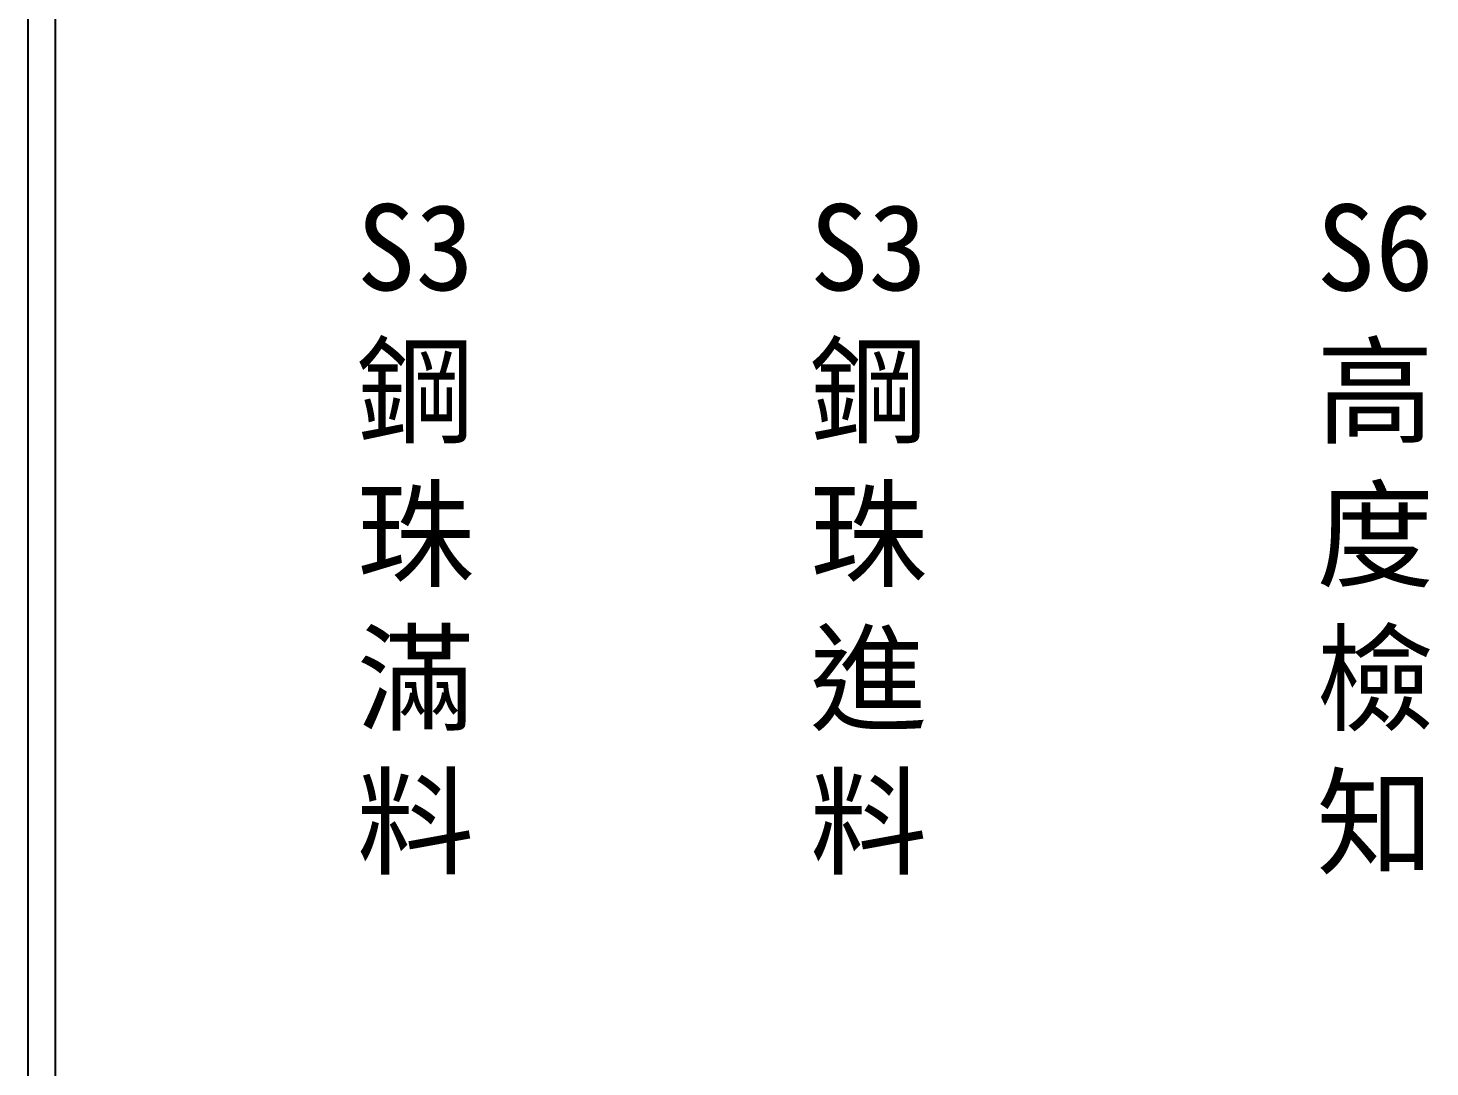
# Model space of a CAD drawing. Extents: x 325 to 612, y 3 to 207.
# Drawn here: x 325.3 to 388.7, y 50 to 97 of the extents above; entities that cross this region are included whole.
import ezdxf

# ---------------------------------------------------------------- set-up
doc = ezdxf.new("R2010")
doc.units = 0
doc.layers.add('圖框層', color=7, linetype='CONTINUOUS')
doc.layers.add('標尺寸層', color=3, linetype='CONTINUOUS')
doc.styles.add('CNS', font='romanc.shx', dxfattribs={"bigfont": 'chineset.shx'})

msp = doc.modelspace()

# ---------------------------------------------------------------- linework, layer by layer
at = {"layer": '圖框層', "color": 7}
for p, q in [((325.319, 3), (325.319, 206.969)), ((326.569, 4.25), (326.569, 205.719))]:
    msp.add_line(p, q, dxfattribs=at)

# ---------------------------------------------------------------- texts
at = {"layer": '標尺寸層', "color": 7, "char_height": 3.9, "width": 4.96081, "attachment_point": 5, "style": 'CNS'}
for s, insert in [('{\\fDFKai-SB|b0|i0|c136|p65;S3鋼珠滿料}', (342.844, 73.868)), ('{\\fDFKai-SB|b0|i0|c136|p65;S3鋼珠進料}', (363.34, 73.865)), ('{\\fDFKai-SB|b0|i0|c136|p65;S6高度檢知}', (386.261, 73.865))]:
    msp.add_mtext(s, dxfattribs=dict(at, insert=insert))

doc.saveas('drawing.dxf')
